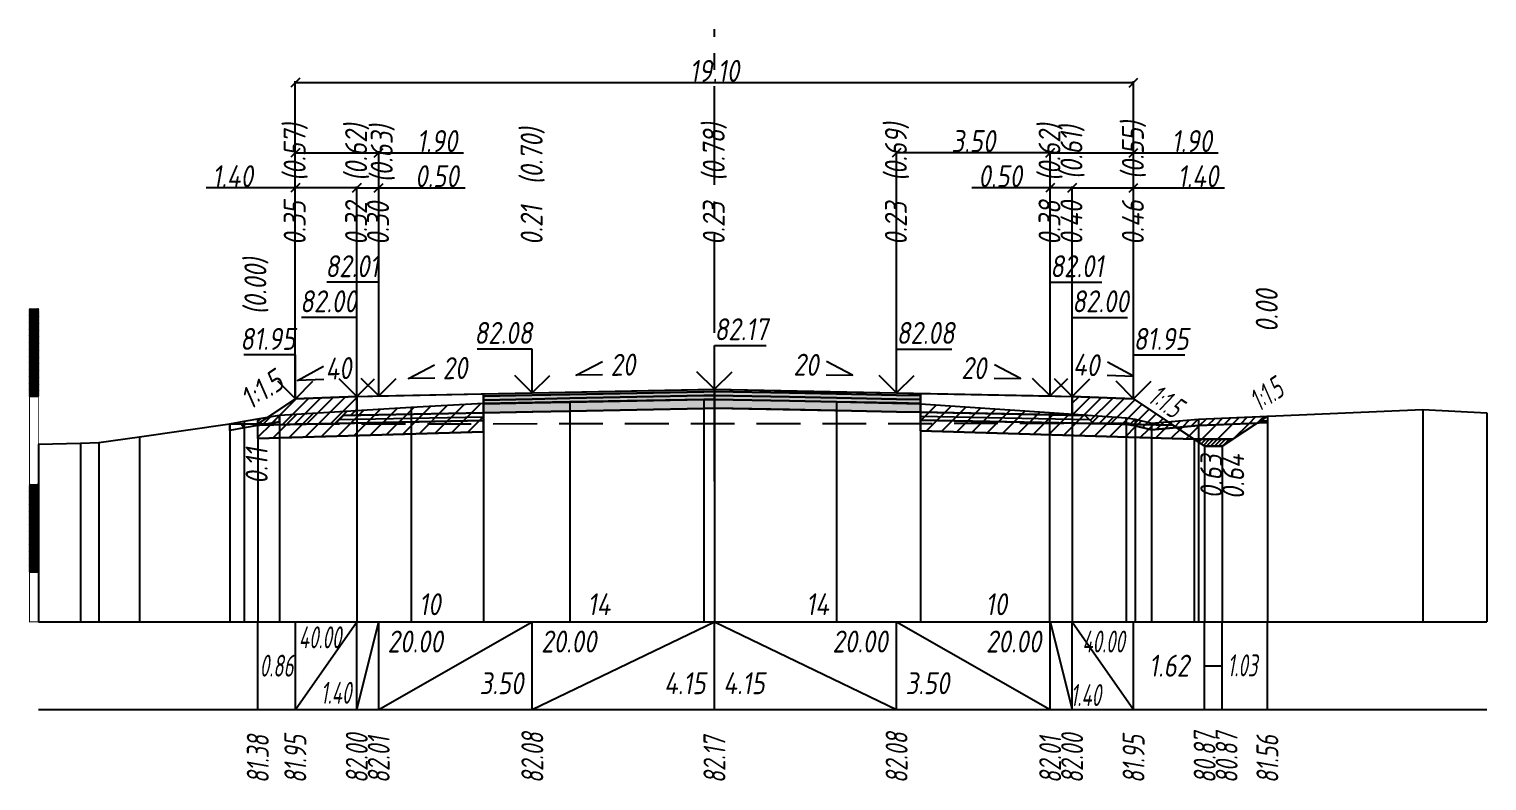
# Model space of a CAD drawing. Extents: x -717 to 1451, y -133302 to 233.
# Drawn here: x 78.4 to 244.5, y -27301.1 to -27215.5 of the extents above; entities that cross this region are included whole.
import ezdxf
from ezdxf.enums import TextEntityAlignment as Align

# ---------------------------------------------------------------- set-up
doc = ezdxf.new("R2010")
doc.units = 0
doc.linetypes.add('осевая2', pattern=[1.125, 0.75, -0.125, 0.125, -0.125])
doc.linetypes.add('штриховая', pattern=[0.75, 0.5, -0.25])
for name, color, linetype in [('Интерполированный поперечник', 2, 'Continuous'), ('Код_514', 1, 'Continuous'), ('Контур_0', 7, 'Continuous'), ('Контур_2521', 7, 'Continuous'), ('Контур_2564', 7, 'Continuous'), ('Контур_2660', 7, 'Continuous'), ('Контур_2665', 7, 'Continuous'), ('Контур_400', 7, 'Continuous'), ('Контур_508', 7, 'Continuous'), ('Контур_512', 7, 'Continuous'), ('Контур_513', 7, 'Continuous'), ('Красный поперечник', 1, 'Continuous'), ('Линейка абсолютных высот', 7, 'Continuous'), ('Объём_2501', 7, 'Continuous'), ('Объём_2564', 7, 'Continuous'), ('Объём_2650', 7, 'Continuous'), ('Объём_2660', 7, 'Continuous'), ('Объём_2661', 7, 'Continuous'), ('Объём_2662', 7, 'Continuous'), ('Объём_2663', 7, 'Continuous'), ('Объём_2664', 7, 'Continuous'), ('Объём_2665', 7, 'Continuous'), ('Объём_2666', 7, 'Continuous'), ('Объём_2753', 7, 'Continuous'), ('Ось', 1, 'осевая2'), ('Отметки покрытия', 7, 'Continuous'), ('Рабочие отметки', 7, 'Continuous'), ('Рабочие отметки доп.', 7, 'Continuous'), ('Слои выравнивания', 7, 'Continuous'), ('Таблица', 7, 'Continuous'), ('Уклоны проезжей части', 7, 'Continuous'), ('Черный поперечник', 3, 'Continuous')]:
    doc.layers.add(name, color=color, linetype=linetype)
for name, color, linetype, true_color in [('Контур_2540', 2, 'Continuous', 0xffff00), ('Контур_2560', 2, 'Continuous', 0xffff00), ('Контур_2561', 7, 'Continuous', 0xff8040), ('Контур_2562', 3, 'Continuous', 0x00ff00), ('Контур_2563', 7, 'Continuous', 0xff8000), ('Контур_2725', 7, 'Continuous', 0x323232), ('Контур_2736', 4, 'Continuous', 0x00ffff), ('Контур_2760', 7, 'Continuous', 0x323232), ('Контур_2761', 7, 'Continuous', 0x323232), ('Контур_2762', 7, 'Continuous', 0x323232), ('Контур_2763', 7, 'Continuous', 0x323232), ('Контур_402', 7, 'Continuous', 0xff6464), ('Контур_703', 4, 'Continuous', 0x00ffff), ('Контур_707', 4, 'Continuous', 0x00ffff), ('Контур_720', 131, 'Continuous', 0xaaffff), ('Объём_2500', 7, 'Continuous', 0xc0c0c0), ('Объём_2520', 7, 'Continuous', 0x80ffff), ('Объём_2540', 2, 'Continuous', 0xffff00), ('Объём_2560', 2, 'Continuous', 0xffff00), ('Объём_2561', 7, 'Continuous', 0xff8040), ('Объём_2562', 3, 'Continuous', 0x00ff00), ('Объём_2563', 7, 'Continuous', 0xff8000), ('Объём_2570', 7, 'Continuous', 0x80ff00), ('Объём_2600', 7, 'Continuous', 0x808000), ('Объём_2620', 2, 'Continuous', 0xffff00), ('Объём_2746', 2, 'Continuous', 0xffff00)]:
    doc.layers.add(name, color=color, linetype=linetype, true_color=true_color)
doc.styles.get("Standard").update_dxf_attribs({"font": 'txt', "height": 2.5})
doc.styles.add('М', font='romand.shx', dxfattribs={"width": 0.8, "oblique": 10, "height": 2.5})
doc.dimstyles.get("Standard").update_dxf_attribs({"dimtxt": 0.18, "dimasz": 0.18, "dimexe": 0.18, "dimexo": 0.0625, "dimgap": 0.09, "dimtad": 0, "dimtih": 1, "dimtoh": 1, "dimdec": 4, "dimzin": 0, "dimdsep": 46, "dimtxsty": 'Standard', "dimcen": 0.09, "dimadec": 0, "dimazin": 0, "dimtfac": 1, "dimtdec": 4, "dimtofl": 0, "dimtmove": 0, "dimatfit": 3, "dimfxl": 1, "dimtolj": 1, "dimtzin": 0, "dimarcsym": 0})
pattern_1 = [(45.00000125, (-0.545318, -349.727927), (-0.02651650593, 0.02651650477), []), (135.00000034, (-0.545318, -349.727927), (-0.02651650519, -0.026516505506), [])]

# ---------------------------------------------------------------- blocks, each defined once
blk = doc.blocks.new('_Oblique')
at = {"color": 0, "linetype": 'ByBlock', "lineweight": -2}
blk.add_line((-0.5, -0.5), (0.5, 0.5), dxfattribs=at)
blk = doc.blocks.new('*D2897')
at = {"color": 0, "lineweight": -2, "transparency": 16777216}
for p, q in [((197.23, -27257.32), (197.23, -27233.39)), ((197.23, -27233.57), (204.23, -27233.57)), ((204.23, -27257.6), (204.23, -27233.39)), ((204.23, -27233.57), (214.59, -27233.57))]:
    blk.add_line(p, q, dxfattribs=at)
at = {"layer": 'Defpoints', "color": 0, "transparency": 16777216}
for p in [(204.23, -27233.57), (197.23, -27257.38), (204.23, -27257.66)]:
    blk.add_point(p, dxfattribs=at)
at = {"color": 0, "lineweight": -2, "transparency": 16777216, "rotation": 180}
blk.add_blockref('_Oblique', (197.23, -27233.57), dxfattribs=at)
at = {"color": 0, "lineweight": -2, "transparency": 16777216}
blk.add_blockref('_Oblique', (204.23, -27233.57), dxfattribs=at)
at = {"color": 0, "transparency": 16777216, "insert": (211.58, -27232.23), "char_height": 2.5, "width": 0.69, "attachment_point": 5, "style": 'М'}
blk.add_mtext('\\A1;1.40', dxfattribs=at)
blk = doc.blocks.new('*D2898')
at = {"color": 0, "lineweight": -2, "transparency": 16777216}
for p, q in [((108.73, -27233.57), (98.59, -27233.57)), ((108.73, -27257.6), (108.73, -27233.39)), ((115.73, -27233.57), (108.73, -27233.57)), ((115.73, -27257.32), (115.73, -27233.39))]:
    blk.add_line(p, q, dxfattribs=at)
at = {"layer": 'Defpoints', "color": 0, "transparency": 16777216}
for p in [(115.73, -27233.57), (108.73, -27257.66), (115.73, -27257.38)]:
    blk.add_point(p, dxfattribs=at)
at = {"color": 0, "lineweight": -2, "transparency": 16777216, "rotation": 180}
blk.add_blockref('_Oblique', (108.73, -27233.57), dxfattribs=at)
at = {"color": 0, "lineweight": -2, "transparency": 16777216}
blk.add_blockref('_Oblique', (115.73, -27233.57), dxfattribs=at)
at = {"color": 0, "transparency": 16777216, "insert": (101.59, -27232.23), "char_height": 2.5, "width": 0.69, "attachment_point": 5, "style": 'М'}
blk.add_mtext('\\A1;1.40', dxfattribs=at)
blk = doc.blocks.new('*D2899')
at = {"color": 0, "lineweight": -2, "transparency": 16777216}
for p, q in [((194.73, -27233.57), (185.82, -27233.57)), ((194.73, -27257.27), (194.73, -27233.39)), ((197.23, -27233.57), (194.73, -27233.57)), ((197.23, -27257.32), (197.23, -27233.39))]:
    blk.add_line(p, q, dxfattribs=at)
at = {"layer": 'Defpoints', "color": 0, "transparency": 16777216}
for p in [(197.23, -27233.57), (194.73, -27257.33), (197.23, -27257.38)]:
    blk.add_point(p, dxfattribs=at)
at = {"color": 0, "lineweight": -2, "transparency": 16777216, "rotation": 180}
blk.add_blockref('_Oblique', (194.73, -27233.57), dxfattribs=at)
at = {"color": 0, "lineweight": -2, "transparency": 16777216}
blk.add_blockref('_Oblique', (197.23, -27233.57), dxfattribs=at)
at = {"color": 0, "transparency": 16777216, "insert": (189.04, -27232.23), "char_height": 2.5, "width": 0.72, "attachment_point": 5, "style": 'М'}
blk.add_mtext('\\A1;0.50', dxfattribs=at)
blk = doc.blocks.new('*D2900')
at = {"color": 0, "lineweight": -2, "transparency": 16777216}
for p, q in [((115.73, -27257.32), (115.73, -27233.39)), ((115.73, -27233.57), (118.23, -27233.57)), ((118.23, -27257.27), (118.23, -27233.39)), ((118.23, -27233.57), (128.09, -27233.57))]:
    blk.add_line(p, q, dxfattribs=at)
at = {"layer": 'Defpoints', "color": 0, "transparency": 16777216}
for p in [(118.23, -27233.57), (115.73, -27257.38), (118.23, -27257.33)]:
    blk.add_point(p, dxfattribs=at)
at = {"color": 0, "lineweight": -2, "transparency": 16777216, "rotation": 180}
blk.add_blockref('_Oblique', (115.73, -27233.57), dxfattribs=at)
at = {"color": 0, "lineweight": -2, "transparency": 16777216}
blk.add_blockref('_Oblique', (118.23, -27233.57), dxfattribs=at)
at = {"color": 0, "transparency": 16777216, "insert": (124.87, -27232.23), "char_height": 2.5, "width": 0.72, "attachment_point": 5, "style": 'М'}
blk.add_mtext('\\A1;0.50', dxfattribs=at)
blk = doc.blocks.new('*D2901')
at = {"color": 0, "lineweight": -2, "transparency": 16777216}
for p, q in [((177.23, -27256.92), (177.23, -27229.39)), ((194.73, -27257.27), (194.73, -27229.39)), ((194.73, -27229.57), (177.23, -27229.57))]:
    blk.add_line(p, q, dxfattribs=at)
at = {"layer": 'Defpoints', "color": 0, "transparency": 16777216}
for p in [(177.23, -27229.57), (177.23, -27256.98), (194.73, -27257.33)]:
    blk.add_point(p, dxfattribs=at)
at = {"color": 0, "lineweight": -2, "transparency": 16777216, "rotation": 180}
blk.add_blockref('_Oblique', (177.23, -27229.57), dxfattribs=at)
at = {"color": 0, "lineweight": -2, "transparency": 16777216}
blk.add_blockref('_Oblique', (194.73, -27229.57), dxfattribs=at)
at = {"color": 0, "transparency": 16777216, "insert": (185.98, -27228.23), "char_height": 2.5, "width": 0.75, "attachment_point": 5, "style": 'М'}
blk.add_mtext('\\A1;3.50', dxfattribs=at)
blk = doc.blocks.new('*D2902')
at = {"color": 0, "lineweight": -2, "transparency": 16777216}
for p, q in [((194.73, -27257.27), (194.73, -27229.39)), ((204.23, -27257.6), (204.23, -27229.39)), ((194.73, -27229.57), (204.23, -27229.57)), ((204.23, -27229.57), (213.88, -27229.57))]:
    blk.add_line(p, q, dxfattribs=at)
at = {"layer": 'Defpoints', "color": 0, "transparency": 16777216}
for p in [(194.73, -27229.57), (194.73, -27257.33), (204.23, -27257.66)]:
    blk.add_point(p, dxfattribs=at)
at = {"color": 0, "lineweight": -2, "transparency": 16777216, "rotation": 180}
blk.add_blockref('_Oblique', (194.73, -27229.57), dxfattribs=at)
at = {"color": 0, "lineweight": -2, "transparency": 16777216}
blk.add_blockref('_Oblique', (204.23, -27229.57), dxfattribs=at)
at = {"color": 0, "transparency": 16777216, "insert": (210.87, -27228.23), "char_height": 2.5, "width": 0.69, "attachment_point": 5, "style": 'М'}
blk.add_mtext('\\A1;1.90', dxfattribs=at)
blk = doc.blocks.new('*D2903')
at = {"color": 0, "lineweight": -2, "transparency": 16777216}
for p, q in [((108.73, -27257.6), (108.73, -27229.39)), ((118.23, -27257.27), (118.23, -27229.39)), ((108.73, -27229.57), (118.23, -27229.57)), ((118.23, -27229.57), (127.89, -27229.57))]:
    blk.add_line(p, q, dxfattribs=at)
at = {"layer": 'Defpoints', "color": 0, "transparency": 16777216}
for p in [(118.23, -27229.57), (108.73, -27257.66), (118.23, -27257.33)]:
    blk.add_point(p, dxfattribs=at)
at = {"color": 0, "lineweight": -2, "transparency": 16777216, "rotation": 180}
blk.add_blockref('_Oblique', (108.73, -27229.57), dxfattribs=at)
at = {"color": 0, "lineweight": -2, "transparency": 16777216}
blk.add_blockref('_Oblique', (118.23, -27229.57), dxfattribs=at)
at = {"color": 0, "transparency": 16777216, "insert": (124.89, -27228.23), "char_height": 2.5, "width": 0.69, "attachment_point": 5, "style": 'М'}
blk.add_mtext('\\A1;1.90', dxfattribs=at)
blk = doc.blocks.new('*D2904')
at = {"color": 0, "lineweight": -2, "transparency": 16777216}
for p, q in [((108.73, -27257.6), (108.73, -27221.39)), ((108.73, -27221.57), (204.23, -27221.57)), ((204.23, -27257.6), (204.23, -27221.39))]:
    blk.add_line(p, q, dxfattribs=at)
at = {"layer": 'Defpoints', "color": 0, "transparency": 16777216}
for p in [(204.23, -27221.57), (108.73, -27257.66), (204.23, -27257.66)]:
    blk.add_point(p, dxfattribs=at)
at = {"color": 0, "lineweight": -2, "transparency": 16777216, "rotation": 180}
blk.add_blockref('_Oblique', (108.73, -27221.57), dxfattribs=at)
at = {"color": 0, "lineweight": -2, "transparency": 16777216}
blk.add_blockref('_Oblique', (204.23, -27221.57), dxfattribs=at)
at = {"color": 0, "transparency": 16777216, "insert": (156.48, -27220.23), "char_height": 2.5, "width": 0.81, "attachment_point": 5, "style": 'М'}
blk.add_mtext('\\A1;19.10', dxfattribs=at)

msp = doc.modelspace()

# ---------------------------------------------------------------- hatches: boundary and pattern name
at = {"layer": 'Линейка абсолютных высот'}
h = msp.add_hatch(dxfattribs=at)
h.set_pattern_fill('ANSI37', scale=0.3, style=0)
h.set_pattern_definition(pattern_1)
h.paths.add_polyline_path([(79.455, -27257.347), (79.455, -27247.347), (78.455, -27247.347), (78.455, -27257.347)])
h = msp.add_hatch(dxfattribs=at)
h.set_pattern_fill('ANSI37', scale=0.3, style=0)
h.set_pattern_definition(pattern_1)
h.paths.add_polyline_path([(79.455, -27277.347), (79.455, -27267.347), (78.455, -27267.347), (78.455, -27277.347)])
at = {"layer": 'Объём_2563'}
h = msp.add_hatch(dxfattribs=at)
h.set_pattern_fill('ANSI31', color=256, scale=0.3)
h.paths.add_polyline_path([(108.731, -27257.602), (115.731, -27257.322), (115.731, -27259.472), (114.231, -27259.502), (113.313, -27260.421), (104.455, -27260.598), (104.455, -27260.453)])
h = msp.add_hatch(dxfattribs=at)
h.set_pattern_fill('ANSI31', color=256, scale=0.3)
h.paths.add_polyline_path([(199.649, -27260.421), (198.731, -27259.502), (197.231, -27259.472), (197.231, -27257.322), (204.231, -27257.602), (208.731, -27260.602)])
at = {"layer": 'Объём_2570'}
h = msp.add_hatch(dxfattribs=at)
h.set_pattern_fill('ANSI31', color=256, scale=0.2)
h.paths.add_polyline_path([(104.455, -27260.633), (104.455, -27259.883), (106.945, -27259.459), (106.945, -27260.209)])
h = msp.add_hatch(dxfattribs=at)
h.set_pattern_fill('ANSI31', color=256, scale=0.2)
h.paths.add_polyline_path([(219.479, -27260.316), (211.629, -27260.648), (206.26, -27261.119), (204.421, -27260.659), (203.388, -27260.502), (203.388, -27259.752), (204.421, -27259.909), (206.26, -27260.369), (211.629, -27259.898), (219.479, -27259.566)])
at = {"layer": 'Объём_2600'}
h = msp.add_hatch(dxfattribs=at)
h.set_pattern_fill('ANSI31', color=6, scale=0.4)
h.paths.add_polyline_path([(104.455, -27262.118), (104.455, -27260.633), (106.945, -27260.209), (106.945, -27259.459), (121.931, -27258.557), (130.159, -27258.073), (130.159, -27261.347)])
h = msp.add_hatch(dxfattribs=at)
h.set_pattern_fill('ANSI31', color=6, scale=0.4)
h.paths.add_polyline_path([(194.636, -27259.141), (203.388, -27259.752), (203.388, -27260.502), (204.421, -27260.659), (206.26, -27261.119), (211.629, -27260.648), (218.278, -27260.367), (215.533, -27262.197), (211.122, -27262.197), (179.95, -27261.261), (179.95, -27258.152)])
h = msp.add_hatch(dxfattribs=at)
h.set_pattern_fill('HONEY', color=5, scale=0.3)
h.paths.add_polyline_path([(101.281, -27260.456), (104.455, -27260.453), (104.455, -27260.633), (102.898, -27260.898), (101.281, -27261.206)])
h = msp.add_hatch(dxfattribs=at)
h.set_pattern_fill('HONEY', color=5, scale=0.3)
h.paths.add_polyline_path([(218.278, -27260.367), (219.479, -27259.566), (219.479, -27260.316)])
at = {"layer": 'Объём_2620'}
h = msp.add_hatch(dxfattribs=at)
h.set_pattern_fill('ANSI31', color=2, scale=0.1)
h.paths.add_polyline_path([(211.122, -27262.197), (215.533, -27262.197), (214.328, -27263), (212.328, -27263)])
at = {"layer": 'Слои выравнивания'}
for color, points in [(2, [(130.159, -27257.034), (135.731, -27256.922), (139.987, -27256.837), (155.261, -27256.532), (156.481, -27256.507), (156.481, -27256.757), (155.261, -27256.782), (139.987, -27257.087), (135.731, -27257.172), (130.159, -27257.284)]), (3, [(130.159, -27257.284), (135.731, -27257.172), (139.987, -27257.087), (155.261, -27256.782), (156.481, -27256.757), (156.481, -27257.207), (155.261, -27257.232), (139.987, -27257.537), (135.731, -27257.622), (130.159, -27257.734)]), (4, [(130.159, -27257.734), (135.731, -27257.622), (139.987, -27257.537), (155.261, -27257.232), (156.481, -27257.207), (156.481, -27257.657), (155.261, -27257.682), (139.987, -27257.987), (135.731, -27258.072), (130.159, -27258.184)]), (5, [(130.159, -27258.184), (135.731, -27258.072), (139.987, -27257.987), (155.261, -27257.682), (156.481, -27257.657), (156.481, -27258.657), (155.261, -27258.682), (139.987, -27258.987), (135.731, -27259.072), (130.159, -27259.184)]), (2, [(156.481, -27256.507), (165.035, -27256.678), (170.377, -27256.785), (177.231, -27256.922), (179.95, -27256.977), (179.95, -27257.227), (177.231, -27257.172), (170.377, -27257.035), (165.035, -27256.928), (156.481, -27256.757)]), (3, [(156.481, -27256.757), (165.035, -27256.928), (170.377, -27257.035), (177.231, -27257.172), (179.95, -27257.227), (179.95, -27257.677), (177.231, -27257.622), (170.377, -27257.485), (165.035, -27257.378), (156.481, -27257.207)]), (4, [(156.481, -27257.207), (165.035, -27257.378), (170.377, -27257.485), (177.231, -27257.622), (179.95, -27257.677), (179.95, -27258.127), (177.231, -27258.072), (170.377, -27257.935), (165.035, -27257.828), (156.481, -27257.657)]), (5, [(156.481, -27257.657), (165.035, -27257.828), (170.377, -27257.935), (177.231, -27258.072), (179.95, -27258.127), (179.95, -27259.127), (177.231, -27259.072), (170.377, -27258.935), (165.035, -27258.828), (156.481, -27258.657)])]:
    msp.add_hatch(color=color, dxfattribs=at).paths.add_polyline_path(points)

# ---------------------------------------------------------------- linework, layer by layer
at = {"layer": 'Интерполированный поперечник', "linetype": 'штриховая', "ltscale": 10, "flags": 128}
msp.add_lwpolyline([(101.281, -27260.456), (206.26, -27260.369)], dxfattribs=at)
at = {"layer": 'Код_514'}
for p, q in [((104.455, -27293), (104.455, -27283)), ((108.731, -27293), (108.731, -27283)), ((108.731, -27293), (115.731, -27283)), ((115.731, -27293), (115.731, -27283)), ((115.731, -27293), (118.231, -27283)), ((118.231, -27293), (118.231, -27283)), ((118.231, -27293), (135.731, -27283)), ((135.731, -27293), (135.731, -27283)), ((135.731, -27293), (156.481, -27283)), ((156.481, -27293), (156.481, -27283)), ((156.481, -27283), (177.231, -27293)), ((177.231, -27293), (177.231, -27283)), ((177.231, -27283), (194.731, -27293)), ((194.731, -27293), (194.731, -27283)), ((194.731, -27283), (197.231, -27293)), ((197.231, -27293), (197.231, -27283)), ((197.231, -27283), (204.231, -27293)), ((204.231, -27293), (204.231, -27283)), ((212.328, -27293), (212.328, -27283)), ((214.328, -27293), (214.328, -27283)), ((219.479, -27293), (219.479, -27283)), ((212.328, -27288), (214.328, -27288))]:
    msp.add_line(p, q, dxfattribs=at)
at = {"layer": 'Контур_0', "color": 18, "true_color": 0x000000, "flags": 128}
for points in [[(118.231, -27259.422), (115.731, -27259.472), (115.731, -27257.322), (130.159, -27257.034), (130.159, -27259.184), (118.231, -27259.422), (118.231, -27259.422)], [(179.95, -27256.977), (197.231, -27257.322), (197.231, -27259.472), (179.95, -27259.127), (179.95, -27256.977), (179.95, -27256.977)], [(114.231, -27259.502), (130.159, -27259.184), (130.159, -27260.084), (113.313, -27260.421), (114.231, -27259.502), (114.231, -27259.502)], [(194.731, -27259.422), (198.731, -27259.502), (199.649, -27260.421), (179.95, -27260.027), (179.95, -27259.127), (194.731, -27259.422), (194.731, -27259.422)], [(104.455, -27260.598), (113.313, -27260.421), (114.231, -27259.502), (115.731, -27259.472)], [(197.231, -27259.472), (198.731, -27259.502), (199.649, -27260.421), (208.731, -27260.602)]]:
    msp.add_lwpolyline(points, dxfattribs=at)
at = {"layer": 'Контур_2521', "color": 18, "true_color": 0x000000, "flags": 128}
for points in [[(113.772, -27259.962), (130.159, -27259.634)], [(179.95, -27259.577), (199.19, -27259.962)]]:
    msp.add_lwpolyline(points, dxfattribs=at)
at = {"layer": 'Контур_2540', "flags": 128}
for points in [[(130.159, -27261.347), (104.455, -27262.118), (104.455, -27260.598), (130.159, -27260.084), (130.159, -27261.347), (130.159, -27261.347)], [(179.95, -27260.027), (208.731, -27260.602), (211.122, -27262.197), (179.95, -27261.261), (179.95, -27260.027), (179.95, -27260.027)]]:
    msp.add_lwpolyline(points, dxfattribs=at)
at = {"layer": 'Контур_2560', "flags": 128}
for points in [[(108.731, -27257.602), (108.731, -27257.602), (108.731, -27257.602), (115.731, -27257.322)], [(197.231, -27257.322), (204.231, -27257.602), (204.231, -27257.602), (204.231, -27257.602)]]:
    msp.add_lwpolyline(points, dxfattribs=at)
at = {"layer": 'Контур_2561', "flags": 128}
for points in [[(115.731, -27257.322), (115.731, -27257.322), (108.731, -27257.602), (108.731, -27257.602), (115.731, -27257.322)], [(197.231, -27257.322), (197.231, -27257.322), (204.231, -27257.602), (204.231, -27257.602), (197.231, -27257.322)]]:
    msp.add_lwpolyline(points, dxfattribs=at)
at = {"layer": 'Контур_2562', "flags": 128}
for points in [[(108.731, -27257.602), (108.731, -27257.602), (108.731, -27257.602), (108.731, -27257.602), (108.731, -27257.602)], [(204.231, -27257.602), (204.231, -27257.602), (204.231, -27257.602), (204.231, -27257.602), (204.231, -27257.602)]]:
    msp.add_lwpolyline(points, dxfattribs=at)
at = {"layer": 'Контур_2563', "flags": 128}
for points in [[(108.731, -27257.602), (115.731, -27257.322), (115.731, -27259.472), (114.231, -27259.502), (113.313, -27260.421), (104.455, -27260.598), (104.455, -27260.453), (108.731, -27257.602), (108.731, -27257.602)], [(199.649, -27260.421), (198.731, -27259.502), (197.231, -27259.472), (197.231, -27257.322), (204.231, -27257.602), (208.731, -27260.602), (199.649, -27260.421), (199.649, -27260.421)]]:
    msp.add_lwpolyline(points, dxfattribs=at)
at = {"layer": 'Контур_2564', "flags": 128}
for points in [[(108.731, -27257.602), (115.731, -27257.322)], [(197.231, -27257.322), (204.231, -27257.602)]]:
    msp.add_lwpolyline(points, dxfattribs=at)
at = {"layer": 'Контур_2660', "flags": 128}
for points in [[(104.455, -27262.118), (130.159, -27261.347)], [(179.95, -27261.261), (211.122, -27262.197)]]:
    msp.add_lwpolyline(points, dxfattribs=at)
at = {"layer": 'Контур_2665', "flags": 128}
for points in [[(108.731, -27257.602), (108.731, -27257.602)], [(204.231, -27257.602), (204.231, -27257.602)]]:
    msp.add_lwpolyline(points, dxfattribs=at)
at = {"layer": 'Контур_2725', "flags": 128}
msp.add_lwpolyline([(130.159, -27259.184), (135.731, -27259.072), (139.987, -27258.987), (155.261, -27258.682), (156.481, -27258.657), (165.035, -27258.828), (170.377, -27258.935), (177.231, -27259.072), (179.95, -27259.127)], dxfattribs=at)
at = {"layer": 'Контур_2736', "flags": 128}
for points in [[(108.731, -27257.602), (104.455, -27260.453)], [(204.231, -27257.602), (208.135, -27260.205), (208.135, -27260.205), (212.328, -27263)]]:
    msp.add_lwpolyline(points, dxfattribs=at)
at = {"layer": 'Контур_2760', "flags": 128}
msp.add_lwpolyline([(130.159, -27257.034), (135.731, -27256.922), (139.987, -27256.837), (155.261, -27256.532), (156.481, -27256.507), (165.035, -27256.678), (170.377, -27256.785), (177.231, -27256.922), (179.95, -27256.977)], dxfattribs=at)
at = {"layer": 'Контур_2761', "flags": 128}
msp.add_lwpolyline([(130.159, -27257.284), (135.731, -27257.172), (139.987, -27257.087), (155.261, -27256.782), (156.481, -27256.757), (165.035, -27256.928), (170.377, -27257.035), (177.231, -27257.172), (179.95, -27257.227)], dxfattribs=at)
msp.add_lwpolyline([(130.159, -27257.284), (135.731, -27257.172), (139.987, -27257.087), (155.261, -27256.782), (156.481, -27256.757), (165.035, -27256.928), (170.377, -27257.035), (177.231, -27257.172), (179.95, -27257.227)], dxfattribs=at)
at = {"layer": 'Контур_2762', "flags": 128}
msp.add_lwpolyline([(130.159, -27257.734), (135.731, -27257.622), (139.987, -27257.537), (155.261, -27257.232), (156.481, -27257.207), (165.035, -27257.378), (170.377, -27257.485), (177.231, -27257.622), (179.95, -27257.677)], dxfattribs=at)
msp.add_lwpolyline([(130.159, -27257.734), (135.731, -27257.622), (139.987, -27257.537), (155.261, -27257.232), (156.481, -27257.207), (165.035, -27257.378), (170.377, -27257.485), (177.231, -27257.622), (179.95, -27257.677)], dxfattribs=at)
at = {"layer": 'Контур_2763', "flags": 128}
msp.add_lwpolyline([(130.159, -27258.184), (135.731, -27258.072), (139.987, -27257.987), (155.261, -27257.682), (156.481, -27257.657), (165.035, -27257.828), (170.377, -27257.935), (177.231, -27258.072), (179.95, -27258.127)], dxfattribs=at)
msp.add_lwpolyline([(130.159, -27258.184), (135.731, -27258.072), (139.987, -27257.987), (155.261, -27257.682), (156.481, -27257.657), (165.035, -27257.828), (170.377, -27257.935), (177.231, -27258.072), (179.95, -27258.127)], dxfattribs=at)
at = {"layer": 'Контур_400', "flags": 128}
for points in [[(115.731, -27257.322), (118.231, -27257.272), (118.231, -27257.272), (118.231, -27257.272), (118.231, -27257.272), (118.231, -27257.272), (118.231, -27257.272), (135.731, -27256.922), (156.481, -27256.507)], [(156.481, -27256.507), (177.231, -27256.922), (194.731, -27257.272), (194.731, -27257.272), (194.731, -27257.272), (194.731, -27257.272), (194.731, -27257.272), (194.731, -27257.272), (197.231, -27257.322)]]:
    msp.add_lwpolyline(points, dxfattribs=at)
at = {"layer": 'Контур_402', "flags": 128}
msp.add_lwpolyline([(104.455, -27262.118), (130.159, -27261.347), (130.159, -27259.184), (156.481, -27258.657), (179.95, -27259.127), (179.95, -27261.261), (211.122, -27262.197)], dxfattribs=at)
at = {"layer": 'Контур_508', "flags": 128}
msp.add_lwpolyline([(104.455, -27262.118), (130.159, -27261.347), (130.159, -27259.184), (156.481, -27258.657), (179.95, -27259.127), (179.95, -27261.261), (211.122, -27262.197), (212.328, -27263), (214.328, -27263), (219.479, -27259.566)], dxfattribs=at)
at = {"layer": 'Контур_512', "flags": 128}
for points in [[(179.95, -27261.261), (211.122, -27262.197), (212.328, -27263), (214.328, -27263), (219.479, -27259.566)], [(104.455, -27262.118), (130.159, -27261.347)]]:
    msp.add_lwpolyline(points, dxfattribs=at)
at = {"layer": 'Контур_513', "flags": 128}
msp.add_lwpolyline([(104.455, -27262.118), (130.159, -27261.347), (130.159, -27259.184), (156.481, -27258.657), (179.95, -27259.127), (179.95, -27261.261), (211.122, -27262.197), (212.328, -27263), (214.328, -27263), (219.479, -27259.566)], dxfattribs=at)
at = {"layer": 'Контур_703', "flags": 128}
for points in [[(108.731, -27257.602), (104.455, -27260.453)], [(204.231, -27257.602), (208.135, -27260.205)], [(208.135, -27260.205), (212.328, -27263)]]:
    msp.add_lwpolyline(points, dxfattribs=at)
at = {"layer": 'Контур_707', "flags": 128}
msp.add_lwpolyline([(214.328, -27263), (219.479, -27259.566)], dxfattribs=at)
at = {"layer": 'Контур_720', "flags": 128}
msp.add_lwpolyline([(212.328, -27263), (214.328, -27263)], dxfattribs=at)
at = {"layer": 'Красный поперечник'}
for p, q in [((104.455, -27260.453), (108.731, -27257.602)), ((108.731, -27257.602), (115.731, -27257.322)), ((115.731, -27257.322), (118.231, -27257.272)), ((118.231, -27257.272), (135.731, -27256.922)), ((135.731, -27256.922), (156.481, -27256.507)), ((156.481, -27256.507), (177.231, -27256.922)), ((177.231, -27256.922), (194.731, -27257.272)), ((194.731, -27257.272), (197.231, -27257.322)), ((197.231, -27257.322), (204.231, -27257.602)), ((204.231, -27257.602), (212.328, -27263)), ((214.328, -27263), (219.479, -27259.566)), ((219.479, -27259.566), (219.479, -27283)), ((104.455, -27262.118), (104.455, -27283)), ((130.159, -27261.347), (130.159, -27283)), ((179.95, -27261.261), (179.95, -27283)), ((211.122, -27262.197), (211.122, -27283)), ((212.328, -27263), (212.328, -27283)), ((212.328, -27263), (214.328, -27263)), ((214.328, -27263), (214.328, -27283))]:
    msp.add_line(p, q, dxfattribs=at)
at = {"layer": 'Линейка абсолютных высот', "color": 7, "const_width": 0.1, "flags": 128}
for points in [[(79.455, -27257.347), (79.455, -27247.347), (78.455, -27247.347), (78.455, -27257.347), (79.455, -27257.347)], [(79.455, -27267.347), (79.455, -27257.347), (78.455, -27257.347), (78.455, -27267.347), (79.455, -27267.347)], [(79.455, -27277.347), (79.455, -27267.347), (78.455, -27267.347), (78.455, -27277.347), (79.455, -27277.347)], [(79.455, -27283), (79.455, -27277.347), (78.455, -27277.347), (78.455, -27283), (79.455, -27283)]]:
    msp.add_lwpolyline(points, dxfattribs=at)
at = {"layer": 'Объём_2500', "color": 18, "true_color": 0x000000, "flags": 128}
for points in [[(118.231, -27259.422), (115.731, -27259.472), (115.731, -27257.322), (130.159, -27257.034), (130.159, -27259.184), (118.231, -27259.422), (118.231, -27259.422)], [(179.95, -27256.977), (197.231, -27257.322), (197.231, -27259.472), (179.95, -27259.127), (179.95, -27256.977), (179.95, -27256.977)]]:
    msp.add_lwpolyline(points, dxfattribs=at)
at = {"layer": 'Объём_2501', "flags": 128}
for points in [[(115.731, -27257.322), (118.231, -27257.272), (118.231, -27257.272), (118.231, -27257.272), (118.231, -27257.272), (118.231, -27257.272), (118.231, -27257.272), (135.731, -27256.922), (156.481, -27256.507)], [(156.481, -27256.507), (177.231, -27256.922), (194.731, -27257.272), (194.731, -27257.272), (194.731, -27257.272), (194.731, -27257.272), (194.731, -27257.272), (194.731, -27257.272), (197.231, -27257.322)]]:
    msp.add_lwpolyline(points, dxfattribs=at)
at = {"layer": 'Объём_2520', "color": 250, "flags": 128}
for points in [[(114.231, -27259.502), (130.159, -27259.184), (130.159, -27260.084), (113.313, -27260.421), (114.231, -27259.502), (114.231, -27259.502)], [(194.731, -27259.422), (198.731, -27259.502), (199.649, -27260.421), (179.95, -27260.027), (179.95, -27259.127), (194.731, -27259.422), (194.731, -27259.422)]]:
    msp.add_lwpolyline(points, dxfattribs=at)
at = {"layer": 'Объём_2540', "flags": 128}
for points in [[(130.159, -27261.347), (104.455, -27262.118), (104.455, -27260.598), (130.159, -27260.084), (130.159, -27261.347), (130.159, -27261.347)], [(179.95, -27260.027), (208.731, -27260.602), (211.122, -27262.197), (179.95, -27261.261), (179.95, -27260.027), (179.95, -27260.027)]]:
    msp.add_lwpolyline(points, dxfattribs=at)
at = {"layer": 'Объём_2560', "flags": 128}
for points in [[(108.731, -27257.602), (108.731, -27257.602), (108.731, -27257.602), (115.731, -27257.322)], [(197.231, -27257.322), (204.231, -27257.602), (204.231, -27257.602), (204.231, -27257.602)]]:
    msp.add_lwpolyline(points, dxfattribs=at)
at = {"layer": 'Объём_2561', "flags": 128}
for points in [[(115.731, -27257.322), (115.731, -27257.322), (108.731, -27257.602), (108.731, -27257.602), (115.731, -27257.322)], [(197.231, -27257.322), (197.231, -27257.322), (204.231, -27257.602), (204.231, -27257.602), (197.231, -27257.322)]]:
    msp.add_lwpolyline(points, dxfattribs=at)
at = {"layer": 'Объём_2562', "flags": 128}
for points in [[(108.731, -27257.602), (108.731, -27257.602), (108.731, -27257.602), (108.731, -27257.602), (108.731, -27257.602)], [(204.231, -27257.602), (204.231, -27257.602), (204.231, -27257.602), (204.231, -27257.602), (204.231, -27257.602)]]:
    msp.add_lwpolyline(points, dxfattribs=at)
at = {"layer": 'Объём_2563', "color": 250, "flags": 128}
for points in [[(108.731, -27257.602), (115.731, -27257.322), (115.731, -27259.472), (114.231, -27259.502), (113.313, -27260.421), (104.455, -27260.598), (104.455, -27260.453), (108.731, -27257.602), (108.731, -27257.602)], [(199.649, -27260.421), (198.731, -27259.502), (197.231, -27259.472), (197.231, -27257.322), (204.231, -27257.602), (208.731, -27260.602), (199.649, -27260.421), (199.649, -27260.421)]]:
    msp.add_lwpolyline(points, dxfattribs=at)
at = {"layer": 'Объём_2564', "flags": 128}
for points in [[(108.731, -27257.602), (115.731, -27257.322)], [(197.231, -27257.322), (204.231, -27257.602)]]:
    msp.add_lwpolyline(points, dxfattribs=at)
at = {"layer": 'Объём_2570', "flags": 128}
for points in [[(104.455, -27260.633), (104.455, -27259.883), (106.945, -27259.459), (106.945, -27260.209), (104.455, -27260.633), (104.455, -27260.633)], [(219.479, -27260.316), (211.629, -27260.648), (206.26, -27261.119), (204.421, -27260.659), (203.388, -27260.502), (203.388, -27259.752), (204.421, -27259.909), (206.26, -27260.369), (211.629, -27259.898), (219.479, -27259.566), (219.479, -27260.316), (219.479, -27260.316)]]:
    msp.add_lwpolyline(points, dxfattribs=at)
at = {"layer": 'Объём_2600', "color": 5, "flags": 128}
for points in [[(101.281, -27260.456), (104.455, -27260.453), (104.455, -27260.633), (102.898, -27260.898), (101.281, -27261.206), (101.281, -27260.456), (101.281, -27260.456)], [(218.278, -27260.367), (219.479, -27259.566), (219.479, -27260.316), (218.278, -27260.367), (218.278, -27260.367)]]:
    msp.add_lwpolyline(points, dxfattribs=at)
at = {"layer": 'Объём_2620', "flags": 128}
msp.add_lwpolyline([(211.122, -27262.197), (215.533, -27262.197), (214.328, -27263), (212.328, -27263), (211.122, -27262.197), (211.122, -27262.197)], dxfattribs=at)
at = {"layer": 'Объём_2650', "color": 6, "flags": 128}
for points in [[(104.455, -27262.118), (104.455, -27260.633), (106.945, -27260.209), (106.945, -27259.459), (121.931, -27258.557), (130.159, -27258.073), (130.159, -27261.347), (104.455, -27262.118), (104.455, -27262.118)], [(194.636, -27259.141), (203.388, -27259.752), (203.388, -27260.502), (204.421, -27260.659), (206.26, -27261.119), (211.629, -27260.648), (218.278, -27260.367), (215.533, -27262.197), (211.122, -27262.197), (179.95, -27261.261), (179.95, -27258.152), (194.636, -27259.141), (194.636, -27259.141)]]:
    msp.add_lwpolyline(points, dxfattribs=at)
at = {"layer": 'Объём_2660', "flags": 128}
for points in [[(104.455, -27262.118), (130.159, -27261.347)], [(179.95, -27261.261), (211.122, -27262.197)]]:
    msp.add_lwpolyline(points, dxfattribs=at)
at = {"layer": 'Объём_2661', "flags": 128}
for points in [[(108.731, -27257.602), (104.455, -27260.453)], [(204.231, -27257.602), (208.135, -27260.205), (211.122, -27262.197)]]:
    msp.add_lwpolyline(points, dxfattribs=at)
at = {"layer": 'Объём_2662', "flags": 128}
msp.add_lwpolyline([(215.533, -27262.197), (219.479, -27259.566)], dxfattribs=at)
at = {"layer": 'Объём_2663', "flags": 128}
for points in [[(211.122, -27262.197), (212.328, -27263)], [(214.328, -27263), (215.533, -27262.197)]]:
    msp.add_lwpolyline(points, dxfattribs=at)
at = {"layer": 'Объём_2664', "flags": 128}
msp.add_lwpolyline([(212.328, -27263), (214.328, -27263)], dxfattribs=at)
at = {"layer": 'Объём_2665', "flags": 128}
for points in [[(108.731, -27257.602), (108.731, -27257.602)], [(204.231, -27257.602), (204.231, -27257.602)]]:
    msp.add_lwpolyline(points, dxfattribs=at)
at = {"layer": 'Объём_2666', "flags": 128}
for points in [[(108.731, -27257.602), (104.455, -27260.453)], [(204.231, -27257.602), (208.135, -27260.205), (208.135, -27260.205), (211.122, -27262.197)]]:
    msp.add_lwpolyline(points, dxfattribs=at)
at = {"layer": 'Объём_2746', "flags": 128}
for points in [[(130.159, -27261.347), (104.455, -27262.118), (104.455, -27260.633), (106.945, -27260.209), (106.945, -27259.459), (121.931, -27258.557), (130.159, -27258.073), (130.159, -27261.347), (130.159, -27261.347)], [(194.636, -27259.141), (203.388, -27259.752), (203.388, -27260.502), (204.421, -27260.659), (206.26, -27261.119), (209.129, -27260.868), (211.122, -27262.197), (179.95, -27261.261), (179.95, -27258.152), (194.636, -27259.141), (194.636, -27259.141)]]:
    msp.add_lwpolyline(points, dxfattribs=at)
at = {"layer": 'Объём_2753', "flags": 128}
for points in [[(130.159, -27257.034), (130.159, -27257.034)], [(179.95, -27256.977), (179.95, -27256.977)]]:
    msp.add_lwpolyline(points, dxfattribs=at)
at = {"layer": 'Ось', "ltscale": 15}
msp.add_line((156.481, -27266.971), (156.481, -27215.478), dxfattribs=at)
at = {"layer": 'Отметки покрытия', "color": 1}
for p, q in [((118.231, -27244.322), (112.331, -27244.322)), ((118.231, -27257.272), (118.231, -27244.322)), ((194.731, -27257.272), (194.731, -27244.322)), ((194.731, -27244.322), (200.631, -27244.322)), ((115.731, -27248.322), (109.431, -27248.322)), ((115.731, -27257.322), (115.731, -27248.322)), ((197.231, -27257.322), (197.231, -27248.322)), ((197.231, -27248.322), (203.531, -27248.322)), ((108.731, -27252.602), (102.881, -27252.602)), ((108.731, -27257.602), (108.731, -27252.602)), ((135.731, -27251.922), (129.431, -27251.922)), ((135.731, -27256.922), (135.731, -27251.922)), ((156.481, -27256.507), (156.481, -27251.507)), ((156.481, -27251.507), (162.381, -27251.507)), ((177.231, -27256.922), (177.231, -27251.922)), ((177.231, -27251.922), (183.531, -27251.922)), ((204.231, -27257.602), (204.231, -27252.602)), ((204.231, -27252.602), (210.081, -27252.602)), ((108.731, -27257.602), (106.731, -27255.602)), ((108.731, -27257.602), (110.731, -27255.602)), ((115.731, -27257.322), (113.731, -27255.322)), ((115.731, -27257.322), (117.731, -27255.322)), ((118.231, -27257.272), (116.231, -27255.272)), ((118.231, -27257.272), (120.231, -27255.272)), ((135.731, -27256.922), (133.731, -27254.922)), ((135.731, -27256.922), (137.731, -27254.922)), ((156.481, -27256.507), (154.481, -27254.507)), ((156.481, -27256.507), (158.481, -27254.507)), ((177.231, -27256.922), (175.231, -27254.922)), ((177.231, -27256.922), (179.231, -27254.922)), ((194.731, -27257.272), (192.731, -27255.272)), ((194.731, -27257.272), (196.731, -27255.272)), ((197.231, -27257.322), (195.231, -27255.322)), ((197.231, -27257.322), (199.231, -27255.322)), ((204.231, -27257.602), (202.231, -27255.602)), ((204.231, -27257.602), (206.231, -27255.602))]:
    msp.add_line(p, q, dxfattribs=at)
at = {"layer": 'Слои выравнивания'}
for p, q in [((115.731, -27257.322), (115.731, -27283)), ((130.159, -27257.034), (130.159, -27283)), ((156.481, -27256.507), (156.481, -27283)), ((179.95, -27256.977), (179.95, -27283)), ((197.231, -27257.322), (197.231, -27283))]:
    msp.add_line(p, q, dxfattribs=at)
at = {"layer": 'Слои выравнивания', "color": 2, "flags": 128}
for points in [[(130.159, -27257.034), (135.731, -27256.922), (139.987, -27256.837), (155.261, -27256.532), (156.481, -27256.507), (156.481, -27256.757), (155.261, -27256.782), (139.987, -27257.087), (135.731, -27257.172), (130.159, -27257.284)], [(156.481, -27256.507), (165.035, -27256.678), (170.377, -27256.785), (177.231, -27256.922), (179.95, -27256.977), (179.95, -27257.227), (177.231, -27257.172), (170.377, -27257.035), (165.035, -27256.928), (156.481, -27256.757)]]:
    msp.add_lwpolyline(points, close=True, dxfattribs=at)
at = {"layer": 'Слои выравнивания', "color": 3, "flags": 128}
for points in [[(130.159, -27257.284), (135.731, -27257.172), (139.987, -27257.087), (155.261, -27256.782), (156.481, -27256.757), (156.481, -27257.207), (155.261, -27257.232), (139.987, -27257.537), (135.731, -27257.622), (130.159, -27257.734)], [(156.481, -27256.757), (165.035, -27256.928), (170.377, -27257.035), (177.231, -27257.172), (179.95, -27257.227), (179.95, -27257.677), (177.231, -27257.622), (170.377, -27257.485), (165.035, -27257.378), (156.481, -27257.207)]]:
    msp.add_lwpolyline(points, close=True, dxfattribs=at)
at = {"layer": 'Слои выравнивания', "color": 4, "flags": 128}
for points in [[(130.159, -27257.734), (135.731, -27257.622), (139.987, -27257.537), (155.261, -27257.232), (156.481, -27257.207), (156.481, -27257.657), (155.261, -27257.682), (139.987, -27257.987), (135.731, -27258.072), (130.159, -27258.184)], [(156.481, -27257.207), (165.035, -27257.378), (170.377, -27257.485), (177.231, -27257.622), (179.95, -27257.677), (179.95, -27258.127), (177.231, -27258.072), (170.377, -27257.935), (165.035, -27257.828), (156.481, -27257.657)]]:
    msp.add_lwpolyline(points, close=True, dxfattribs=at)
at = {"layer": 'Слои выравнивания', "color": 5, "flags": 128}
for points in [[(130.159, -27258.184), (135.731, -27258.072), (139.987, -27257.987), (155.261, -27257.682), (156.481, -27257.657), (156.481, -27258.657), (155.261, -27258.682), (139.987, -27258.987), (135.731, -27259.072), (130.159, -27259.184)], [(156.481, -27257.657), (165.035, -27257.828), (170.377, -27257.935), (177.231, -27258.072), (179.95, -27258.127), (179.95, -27259.127), (177.231, -27259.072), (170.377, -27258.935), (165.035, -27258.828), (156.481, -27258.657)]]:
    msp.add_lwpolyline(points, close=True, dxfattribs=at)
at = {"layer": 'Таблица'}
for p, q in [((79.455, -27283), (244.479, -27283)), ((79.455, -27293), (244.479, -27293))]:
    msp.add_line(p, q, dxfattribs=at)
at = {"layer": 'Уклоны проезжей части', "color": 1, "flags": 128}
for points in [[(111.989, -27255.381), (108.992, -27255.501), (111.929, -27253.883)], [(124.612, -27255.23), (121.612, -27255.29), (124.582, -27253.73)], [(143.737, -27254.848), (140.737, -27254.908), (143.707, -27253.348)], [(169.226, -27254.848), (172.225, -27254.908), (169.256, -27253.348)], [(188.351, -27255.23), (191.35, -27255.29), (188.381, -27253.73)], [(201.213, -27254.908), (204.211, -27255.028), (201.273, -27253.409)]]:
    msp.add_lwpolyline(points, dxfattribs=at)
at = {"layer": 'Черный поперечник', "color": 7}
for p, q in [((155.261, -27257.622), (155.261, -27283)), ((156.481, -27257.648), (156.481, -27283)), ((106.945, -27259.459), (106.945, -27283)), ((121.931, -27258.557), (121.931, -27283)), ((130.159, -27258.073), (130.159, -27283)), ((139.987, -27257.898), (139.987, -27283)), ((170.377, -27257.941), (170.377, -27283)), ((179.95, -27258.152), (179.95, -27283)), ((194.636, -27259.141), (194.636, -27283)), ((237.195, -27258.815), (237.195, -27283)), ((244.479, -27259.208), (244.479, -27283)), ((101.281, -27260.456), (101.281, -27283)), ((102.898, -27260.148), (102.898, -27283)), ((203.388, -27259.752), (203.388, -27283)), ((204.421, -27259.909), (204.421, -27283)), ((206.26, -27260.369), (206.26, -27283)), ((211.629, -27259.898), (211.629, -27283)), ((79.455, -27262.775), (79.455, -27283)), ((84.264, -27262.644), (84.264, -27283)), ((86.343, -27262.574), (86.343, -27283)), ((90.993, -27261.917), (90.993, -27283))]:
    msp.add_line(p, q, dxfattribs=at)
at = {"layer": 'Черный поперечник', "flags": 128}
msp.add_lwpolyline([(79.455, -27262.775), (84.264, -27262.644), (86.343, -27262.574), (90.993, -27261.917), (101.281, -27260.456), (102.898, -27260.148), (106.945, -27259.459), (121.931, -27258.557), (130.159, -27258.073), (139.987, -27257.898), (155.261, -27257.622), (156.481, -27257.648), (170.377, -27257.941), (179.95, -27258.152), (194.636, -27259.141), (203.388, -27259.752), (204.421, -27259.909), (206.26, -27260.369), (211.629, -27259.898), (237.195, -27258.815), (244.479, -27259.208)], dxfattribs=at)

# ---------------------------------------------------------------- texts
at = {"layer": 'Код_514', "style": 'М', "oblique": 10}
for s, width, p in [('40.00', 0.6, (109.118, -27283.523)), ('20.00', 0.8, (119.231, -27284)), ('20.00', 0.8, (136.731, -27284))]:
    msp.add_text(s, height=2.5, dxfattribs=dict(at, width=width)).set_placement(p, align=Align.TOP_LEFT)
for s, width, p in [('20.00', 0.8, (176.231, -27284)), ('20.00', 0.8, (193.731, -27284)), ('40.00', 0.6, (203.231, -27284))]:
    msp.add_text(s, height=2.5, dxfattribs=dict(at, width=width)).set_placement(p, align=Align.TOP_RIGHT)
for s, width, p in [('0.86', 0.6, (106.593, -27288)), ('1.62', 0.8, (208.279, -27288)), ('1.03', 0.6, (216.629, -27287.966))]:
    msp.add_text(s, height=2.5, dxfattribs=dict(at, width=width)).set_placement(p, align=Align.MIDDLE_CENTER)
for s, width, p in [('3.50', 0.8, (134.731, -27292)), ('4.15', 0.8, (155.481, -27292)), ('1.40', 0.6, (115.108, -27293.089))]:
    msp.add_text(s, height=2.5, dxfattribs=dict(at, width=width)).set_placement(p, align=Align.BOTTOM_RIGHT)
for s, width, p in [('4.15', 0.8, (157.481, -27292)), ('3.50', 0.8, (178.231, -27292)), ('1.40', 0.6, (197.035, -27293.349))]:
    msp.add_text(s, height=2.5, dxfattribs=dict(at, width=width)).set_placement(p, align=Align.BOTTOM_LEFT)
at = {"layer": 'Код_514', "style": 'М', "oblique": 10, "width": 0.7}
for s, p in [('81.38', (104.455, -27301.382)), ('81.95', (108.731, -27301.382)), ('82.00', (115.731, -27301.382)), ('82.01', (118.231, -27301.382)), ('82.08', (135.731, -27301.382)), ('82.17', (156.481, -27301.382)), ('82.08', (177.231, -27301.382)), ('82.01', (194.731, -27301.382)), ('82.00', (197.231, -27301.382)), ('81.95', (204.231, -27301.382)), ('80.87', (212.328, -27301.382)), ('80.87', (214.828, -27301.382)), ('81.56', (219.479, -27301.382))]:
    msp.add_text(s, height=2.5, rotation=90, dxfattribs=at).set_placement(p, align=Align.MIDDLE_LEFT)
at = {"layer": 'Отметки покрытия', "color": 1, "style": 'М', "oblique": 10, "width": 0.8}
for s, p in [('82.01', (118.231, -27244.488)), ('82.00', (115.731, -27248.488)), ('82.08', (135.731, -27252.088)), ('81.95', (108.731, -27252.768))]:
    msp.add_text(s, height=2.5, dxfattribs=at).set_placement(p, align=Align.BOTTOM_RIGHT)
for s, p in [('82.01', (194.731, -27244.488)), ('82.00', (197.231, -27248.488)), ('82.17', (156.481, -27251.673)), ('82.08', (177.231, -27252.088)), ('81.95', (204.231, -27252.768))]:
    msp.add_text(s, height=2.5, dxfattribs=at).set_placement(p, align=Align.BOTTOM_LEFT)
at = {"layer": 'Рабочие отметки', "color": 1, "style": 'М', "oblique": 10, "width": 0.8}
for s, p in [('0.35', (108.653, -27240.072)), ('0.32', (115.653, -27240.072)), ('0.30', (118.153, -27240.072)), ('0.21', (135.653, -27240.072)), ('0.23', (156.403, -27240.072)), ('0.23', (177.153, -27240.072)), ('0.38', (194.653, -27240.072)), ('0.40', (197.153, -27240.072)), ('0.46', (204.153, -27240.072)), ('0.00', (219.401, -27249.996))]:
    msp.add_text(s, height=2.5, rotation=90, dxfattribs=at).set_placement(p, align=Align.MIDDLE_LEFT)
for s, p in [('0.11', (104.324, -27263.17)), ('0.63', (213.085, -27263.931)), ('0.64', (215.585, -27263.931))]:
    msp.add_text(s, height=2.5, rotation=90, dxfattribs=at).set_placement(p, align=Align.MIDDLE_RIGHT)
at = {"layer": 'Рабочие отметки доп.', "color": 1, "style": 'М', "oblique": 10, "width": 0.8}
for s, p in [('(0.57)', (108.653, -27232.772)), ('(0.62)', (115.653, -27232.772)), ('(0.63)', (118.573, -27232.93)), ('(0.78)', (156.403, -27232.772)), ('(0.69)', (177.153, -27232.772)), ('(0.62)', (194.653, -27232.772)), ('(0.55)', (204.153, -27232.572)), ('(0.70)', (135.653, -27233.172)), ('(0.61)', (197.153, -27232.572)), ('(0.00)', (104.181, -27247.979))]:
    msp.add_text(s, height=2.5, rotation=90, dxfattribs=at).set_placement(p, align=Align.MIDDLE_LEFT)
at = {"layer": 'Слои выравнивания', "style": 'М', "oblique": 10, "width": 0.8}
for s, p in [('10', (124.055, -27283)), ('14', (143.32, -27283)), ('14', (168.215, -27283)), ('10', (188.59, -27283))]:
    msp.add_text(s, height=2.5, dxfattribs=at).set_placement(p, align=Align.BOTTOM_CENTER)
at = {"layer": 'Уклоны проезжей части', "color": 1, "style": 'М', "oblique": 10}
for s, rotation, width, p in [('20', 1.14576, 0.8, (146.086, -27255.715)), ('20', 358.85423, 0.8, (166.876, -27255.715)), ('40', 357.70938, 0.8, (198.765, -27255.725)), ('1:1.5', 33.69007, 0.8, (106.038, -27258.196)), ('40', 2.29061, 0.8, (113.723, -27256.137)), ('20', 1.14576, 0.8, (126.961, -27256.098)), ('20', 358.85423, 0.8, (186.001, -27256.098)), ('1:1.5', 33.69007, 0.6, (220.473, -27258.732)), ('1:1.5', 326.30994, 0.6, (206.818, -27259.544))]:
    msp.add_text(s, height=2.5, rotation=rotation, dxfattribs=dict(at, width=width)).set_placement(p, align=Align.BOTTOM_CENTER)

# ---------------------------------------------------------------- dimensions: what is measured, and where the dimension line sits
at = {"color": 5}
dim = msp.add_linear_dim(base=(204.231, -27221.57), p1=(108.731, -27257.665), p2=(204.231, -27257.665), angle=180, dimstyle='Standard', override={"dimtxt": 2.5, "dimasz": 1, "dimtad": 1, "dimdec": 2, "dimlfac": 0.2, "dimtxsty": 'М', "dimblk1": 'Oblique', "dimblk2": 'Oblique', "dimsah": 1}, dxfattribs=at)
dim.commit()
dim.dimension.update_dxf_attribs({"geometry": '*D2904', "text_midpoint": (156.481, -27220.23)})
for base, p1, p2, picture, middle in [((118.231, -27229.57), (108.731, -27257.665), (118.231, -27257.335), '*D2903', (124.885, -27229.57)), ((115.731, -27233.57), (108.731, -27257.665), (115.731, -27257.385), '*D2898', (101.594, -27233.57)), ((118.231, -27233.57), (115.731, -27257.385), (118.231, -27257.335), '*D2900', (124.867, -27233.57)), ((197.231, -27233.57), (194.731, -27257.335), (197.231, -27257.385), '*D2899', (189.042, -27233.57)), ((204.231, -27233.57), (197.231, -27257.385), (204.231, -27257.665), '*D2897', (211.583, -27233.57))]:
    dim = msp.add_linear_dim(base=base, p1=p1, p2=p2, angle=180, dimstyle='Standard', override={"dimtxt": 2.5, "dimasz": 1, "dimtad": 1, "dimdec": 2, "dimlfac": 0.2, "dimtxsty": 'М', "dimblk1": 'Oblique', "dimblk2": 'Oblique', "dimsah": 1}, dxfattribs=at)
    dim.commit()
    dim.dimension.update_dxf_attribs({"geometry": picture, "text_midpoint": middle, "dimtype": 160})
dim = msp.add_linear_dim(base=(177.231, -27229.57), p1=(194.731, -27257.335), p2=(177.231, -27256.985), dimstyle='Standard', override={"dimtxt": 2.5, "dimasz": 1, "dimtad": 1, "dimdec": 2, "dimlfac": 0.2, "dimtxsty": 'М', "dimblk1": 'Oblique', "dimblk2": 'Oblique', "dimsah": 1}, dxfattribs=at)
dim.commit()
dim.dimension.update_dxf_attribs({"geometry": '*D2901', "text_midpoint": (185.981, -27228.23)})
dim = msp.add_linear_dim(base=(194.731, -27229.57), p1=(204.231, -27257.665), p2=(194.731, -27257.335), dimstyle='Standard', override={"dimtxt": 2.5, "dimasz": 1, "dimtad": 1, "dimdec": 2, "dimlfac": 0.2, "dimtxsty": 'М', "dimblk1": 'Oblique', "dimblk2": 'Oblique', "dimsah": 1}, dxfattribs=at)
dim.commit()
dim.dimension.update_dxf_attribs({"geometry": '*D2902', "text_midpoint": (210.873, -27229.57), "dimtype": 160})

doc.saveas('drawing.dxf')
